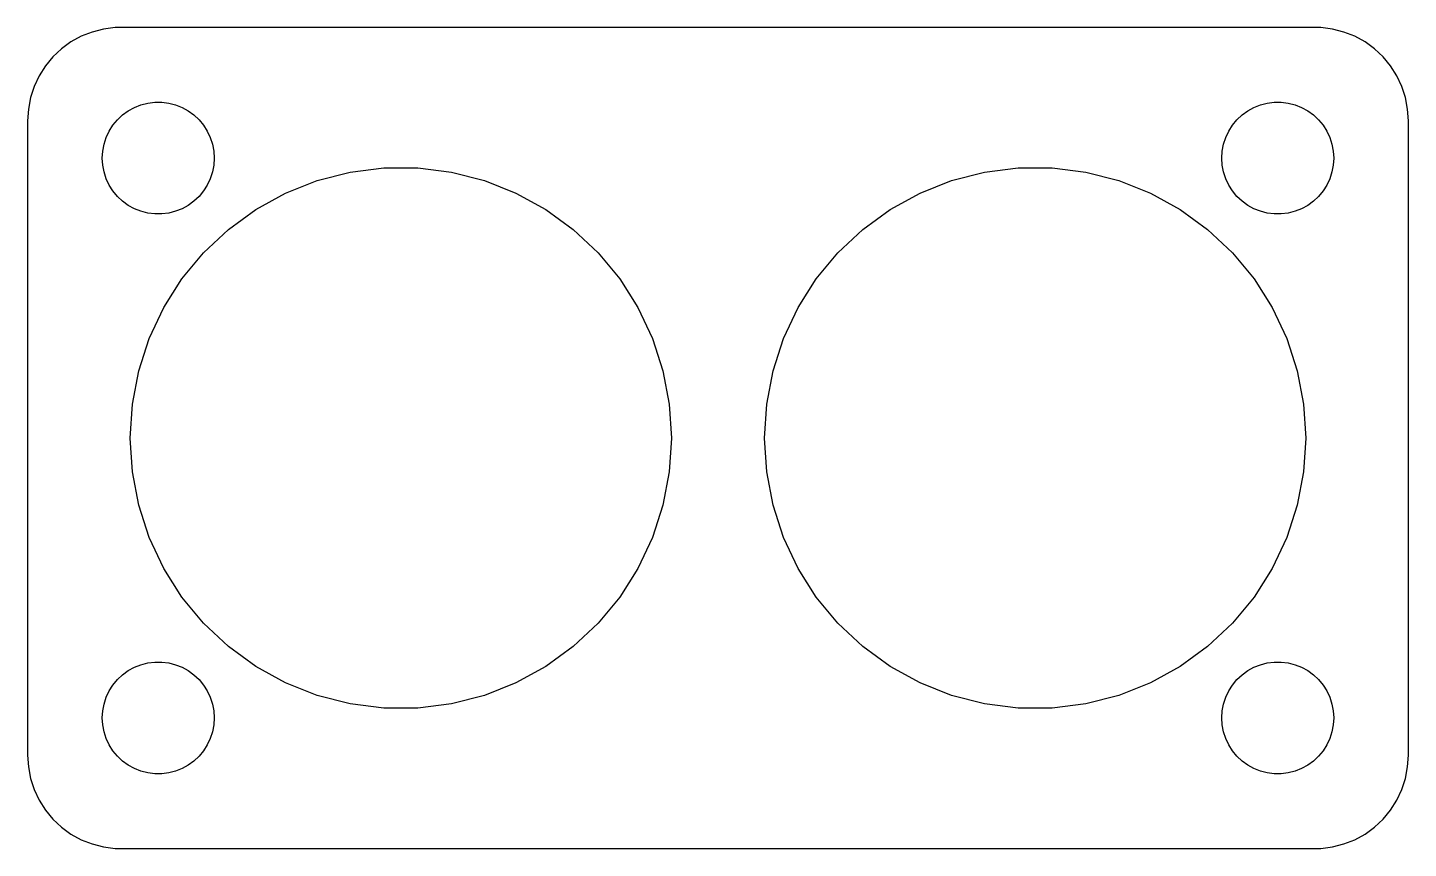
# Model space of a CAD drawing. Header units: metres. Extents: x -37 to 37, y 32 to 76.
import ezdxf

# ---------------------------------------------------------------- set-up
doc = ezdxf.new("R2010")
doc.units = ezdxf.units.M

msp = doc.modelspace()

# ---------------------------------------------------------------- linework, layer by layer
for p, q in [((-34.1289, 75.5241), (-34.6791, 75.2216)), ((-33.5451, 75.7553), (-34.1289, 75.5241)), ((-32.9369, 75.9114), (-33.5451, 75.7553)), ((-32.3139, 75.9901), (-32.9369, 75.9114)), ((32.3139, 75.9901), (-32.3139, 75.9901)), ((32.9369, 75.9114), (32.3139, 75.9901)), ((33.5451, 75.7553), (32.9369, 75.9114)), ((34.1289, 75.5241), (33.5451, 75.7553)), ((34.6791, 75.2216), (34.1289, 75.5241)), ((-35.1871, 74.8526), (-35.6448, 74.4227)), ((-34.6791, 75.2216), (-35.1871, 74.8526)), ((35.1871, 74.8526), (34.6791, 75.2216)), ((35.6448, 74.4227), (35.1871, 74.8526)), ((-35.6448, 74.4227), (-36.0451, 73.9389)), ((36.0451, 73.9389), (35.6448, 74.4227)), ((-36.3815, 73.4088), (-36.6489, 72.8406)), ((-36.0451, 73.9389), (-36.3815, 73.4088)), ((36.3815, 73.4088), (36.0451, 73.9389)), ((36.6489, 72.8406), (36.3815, 73.4088)), ((-36.6489, 72.8406), (-36.8429, 72.2434)), ((36.8429, 72.2434), (36.6489, 72.8406)), ((-36.8429, 72.2434), (-36.9606, 71.6267)), ((-31.2773, 71.7145), (-30.927, 71.8532)), ((-30.927, 71.8532), (-30.5621, 71.9469)), ((-30.5621, 71.9469), (-30.1884, 71.9941)), ((-30.1884, 71.9941), (-29.8116, 71.9941)), ((-29.8116, 71.9941), (-29.4379, 71.9469)), ((-29.4379, 71.9469), (-29.0729, 71.8532)), ((-29.0729, 71.8532), (-28.7227, 71.7145)), ((28.7227, 71.7145), (29.0729, 71.8532)), ((29.0729, 71.8532), (29.4379, 71.9469)), ((29.4379, 71.9469), (29.8116, 71.9941)), ((29.8116, 71.9941), (30.1884, 71.9941)), ((30.1884, 71.9941), (30.5621, 71.9469)), ((30.5621, 71.9469), (30.927, 71.8532)), ((30.927, 71.8532), (31.2773, 71.7145)), ((36.9606, 71.6267), (36.8429, 72.2434)), ((-36.9606, 71.6267), (-37, 71)), ((-32.427, 70.7634), (-32.1869, 71.0536)), ((-32.1869, 71.0536), (-31.9123, 71.3115)), ((-31.9123, 71.3115), (-31.6075, 71.533)), ((-31.6075, 71.533), (-31.2773, 71.7145)), ((-28.7227, 71.7145), (-28.3925, 71.533)), ((-28.3925, 71.533), (-28.0877, 71.3115)), ((-28.0877, 71.3115), (-27.8131, 71.0536)), ((-27.8131, 71.0536), (-27.5729, 70.7634)), ((27.5729, 70.7634), (27.8131, 71.0536)), ((27.8131, 71.0536), (28.0877, 71.3115)), ((28.0877, 71.3115), (28.3925, 71.533)), ((28.3925, 71.533), (28.7227, 71.7145)), ((31.2773, 71.7145), (31.6075, 71.533)), ((31.6075, 71.533), (31.9123, 71.3115)), ((31.9123, 71.3115), (32.1869, 71.0536)), ((32.1869, 71.0536), (32.427, 70.7634)), ((37, 71), (36.9606, 71.6267)), ((-37, 71), (-37, 37)), ((-32.7893, 70.1044), (-32.6289, 70.4453)), ((-32.6289, 70.4453), (-32.427, 70.7634)), ((-27.5729, 70.7634), (-27.3711, 70.4453)), ((-27.3711, 70.4453), (-27.2107, 70.1044)), ((27.2107, 70.1044), (27.3711, 70.4453)), ((27.3711, 70.4453), (27.5729, 70.7634)), ((32.427, 70.7634), (32.6289, 70.4453)), ((32.6289, 70.4453), (32.7893, 70.1044)), ((37, 37), (37, 71)), ((-32.9763, 69.376), (-32.9057, 69.7461)), ((-32.9057, 69.7461), (-32.7893, 70.1044)), ((-27.2107, 70.1044), (-27.0942, 69.7461)), ((-27.0942, 69.7461), (-27.0237, 69.376)), ((27.0237, 69.376), (27.0942, 69.7461)), ((27.0942, 69.7461), (27.2107, 70.1044)), ((32.7893, 70.1044), (32.9057, 69.7461)), ((32.9057, 69.7461), (32.9763, 69.376)), ((-33, 69), (-32.9763, 69.376)), ((-32.9763, 68.624), (-33, 69)), ((-27.0237, 69.376), (-27, 69)), ((-27, 69), (-27.0237, 68.624)), ((27, 69), (27.0237, 69.376)), ((27.0237, 68.624), (27, 69)), ((32.9763, 69.376), (33, 69)), ((33, 69), (32.9763, 68.624)), ((-32.9057, 68.2539), (-32.9763, 68.624)), ((-32.7893, 67.8956), (-32.9057, 68.2539)), ((-27.0942, 68.2539), (-27.2107, 67.8956)), ((-27.0237, 68.624), (-27.0942, 68.2539)), ((-21.4807, 67.7903), (-19.717, 68.2432)), ((-19.717, 68.2432), (-17.9105, 68.4714)), ((-17.9105, 68.4714), (-16.0895, 68.4714)), ((-16.0895, 68.4714), (-14.283, 68.2432)), ((-14.283, 68.2432), (-12.5192, 67.7903)), ((12.5192, 67.7903), (14.283, 68.2432)), ((14.283, 68.2432), (16.0895, 68.4714)), ((16.0895, 68.4714), (17.9105, 68.4714)), ((17.9105, 68.4714), (19.717, 68.2432)), ((19.717, 68.2432), (21.4807, 67.7903)), ((27.0942, 68.2539), (27.0237, 68.624)), ((27.2107, 67.8956), (27.0942, 68.2539)), ((32.9057, 68.2539), (32.7893, 67.8956)), ((32.9763, 68.624), (32.9057, 68.2539)), ((-32.6289, 67.5547), (-32.7893, 67.8956)), ((-32.427, 67.2366), (-32.6289, 67.5547)), ((-27.3711, 67.5547), (-27.5729, 67.2366)), ((-27.2107, 67.8956), (-27.3711, 67.5547)), ((-23.1738, 67.12), (-21.4807, 67.7903)), ((-12.5192, 67.7903), (-10.8262, 67.12)), ((10.8262, 67.12), (12.5192, 67.7903)), ((21.4807, 67.7903), (23.1738, 67.12)), ((27.3711, 67.5547), (27.2107, 67.8956)), ((27.5729, 67.2366), (27.3711, 67.5547)), ((32.6289, 67.5547), (32.427, 67.2366)), ((32.7893, 67.8956), (32.6289, 67.5547)), ((-32.1869, 66.9464), (-32.427, 67.2366)), ((-31.9123, 66.6884), (-32.1869, 66.9464)), ((-31.6075, 66.467), (-31.9123, 66.6884)), ((-28.0877, 66.6884), (-28.3925, 66.467)), ((-27.8131, 66.9464), (-28.0877, 66.6884)), ((-27.5729, 67.2366), (-27.8131, 66.9464)), ((-24.7695, 66.2428), (-23.1738, 67.12)), ((-10.8262, 67.12), (-9.2305, 66.2428)), ((9.2305, 66.2428), (10.8262, 67.12)), ((23.1738, 67.12), (24.7695, 66.2428)), ((27.8131, 66.9464), (27.5729, 67.2366)), ((28.0877, 66.6884), (27.8131, 66.9464)), ((28.3925, 66.467), (28.0877, 66.6884)), ((31.9123, 66.6884), (31.6075, 66.467)), ((32.1869, 66.9464), (31.9123, 66.6884)), ((32.427, 67.2366), (32.1869, 66.9464)), ((-31.2773, 66.2855), (-31.6075, 66.467)), ((-30.927, 66.1468), (-31.2773, 66.2855)), ((-30.5621, 66.0531), (-30.927, 66.1468)), ((-30.1884, 66.0059), (-30.5621, 66.0531)), ((-29.8116, 66.0059), (-30.1884, 66.0059)), ((-29.4379, 66.0531), (-29.8116, 66.0059)), ((-29.0729, 66.1468), (-29.4379, 66.0531)), ((-28.7227, 66.2855), (-29.0729, 66.1468)), ((-28.3925, 66.467), (-28.7227, 66.2855)), ((-26.2426, 65.1724), (-24.7695, 66.2428)), ((-9.2305, 66.2428), (-7.75734, 65.1724)), ((7.75734, 65.1724), (9.2305, 66.2428)), ((24.7695, 66.2428), (26.2426, 65.1724)), ((28.7227, 66.2855), (28.3925, 66.467)), ((29.0729, 66.1468), (28.7227, 66.2855)), ((29.4379, 66.0531), (29.0729, 66.1468)), ((29.8116, 66.0059), (29.4379, 66.0531)), ((30.1884, 66.0059), (29.8116, 66.0059)), ((30.5621, 66.0531), (30.1884, 66.0059)), ((30.927, 66.1468), (30.5621, 66.0531)), ((31.2773, 66.2855), (30.927, 66.1468)), ((31.6075, 66.467), (31.2773, 66.2855)), ((-27.57, 63.9259), (-26.2426, 65.1724)), ((-7.75734, 65.1724), (-6.42995, 63.9259)), ((6.42995, 63.9259), (7.75734, 65.1724)), ((26.2426, 65.1724), (27.57, 63.9259)), ((-28.7307, 62.5229), (-27.57, 63.9259)), ((-6.42995, 63.9259), (-5.26924, 62.5229)), ((5.26924, 62.5229), (6.42995, 63.9259)), ((27.57, 63.9259), (28.7307, 62.5229)), ((-29.7064, 60.9854), (-28.7307, 62.5229)), ((-5.26924, 62.5229), (-4.29355, 60.9854)), ((4.29355, 60.9854), (5.26924, 62.5229)), ((28.7307, 62.5229), (29.7064, 60.9854)), ((-30.4818, 59.3378), (-29.7064, 60.9854)), ((-4.29355, 60.9854), (-3.51823, 59.3378)), ((3.51823, 59.3378), (4.29355, 60.9854)), ((29.7064, 60.9854), (30.4818, 59.3378)), ((-31.0444, 57.606), (-30.4818, 59.3378)), ((-3.51823, 59.3378), (-2.95554, 57.606)), ((2.95554, 57.606), (3.51823, 59.3378)), ((30.4818, 59.3378), (31.0444, 57.606)), ((-31.3857, 55.8173), (-31.0444, 57.606)), ((-2.95554, 57.606), (-2.61433, 55.8173)), ((2.61433, 55.8173), (2.95554, 57.606)), ((31.0444, 57.606), (31.3857, 55.8173)), ((-31.5, 54), (-31.3857, 55.8173)), ((-2.61433, 55.8173), (-2.5, 54)), ((2.5, 54), (2.61433, 55.8173)), ((31.3857, 55.8173), (31.5, 54)), ((-31.3857, 52.1827), (-31.5, 54)), ((-2.5, 54), (-2.61433, 52.1827)), ((2.61433, 52.1827), (2.5, 54)), ((31.5, 54), (31.3857, 52.1827)), ((-31.0444, 50.394), (-31.3857, 52.1827)), ((-2.61433, 52.1827), (-2.95554, 50.394)), ((2.95554, 50.394), (2.61433, 52.1827)), ((31.3857, 52.1827), (31.0444, 50.394)), ((-30.4818, 48.6622), (-31.0444, 50.394)), ((-2.95554, 50.394), (-3.51823, 48.6622)), ((3.51823, 48.6622), (2.95554, 50.394)), ((31.0444, 50.394), (30.4818, 48.6622)), ((-29.7064, 47.0146), (-30.4818, 48.6622)), ((-3.51823, 48.6622), (-4.29355, 47.0146)), ((4.29355, 47.0146), (3.51823, 48.6622)), ((30.4818, 48.6622), (29.7064, 47.0146)), ((-28.7307, 45.4771), (-29.7064, 47.0146)), ((-4.29355, 47.0146), (-5.26924, 45.4771)), ((5.26924, 45.4771), (4.29355, 47.0146)), ((29.7064, 47.0146), (28.7307, 45.4771)), ((-27.57, 44.0741), (-28.7307, 45.4771)), ((-5.26924, 45.4771), (-6.42995, 44.0741)), ((6.42995, 44.0741), (5.26924, 45.4771)), ((28.7307, 45.4771), (27.57, 44.0741)), ((-26.2426, 42.8276), (-27.57, 44.0741)), ((-6.42995, 44.0741), (-7.75734, 42.8276)), ((7.75734, 42.8276), (6.42995, 44.0741)), ((27.57, 44.0741), (26.2426, 42.8276)), ((-24.7695, 41.7572), (-26.2426, 42.8276)), ((-7.75734, 42.8276), (-9.2305, 41.7572)), ((9.2305, 41.7572), (7.75734, 42.8276)), ((26.2426, 42.8276), (24.7695, 41.7572)), ((-31.9123, 41.3116), (-31.6075, 41.533)), ((-31.6075, 41.533), (-31.2773, 41.7145)), ((-31.2773, 41.7145), (-30.927, 41.8532)), ((-30.927, 41.8532), (-30.5621, 41.9469)), ((-30.5621, 41.9469), (-30.1884, 41.9941)), ((-30.1884, 41.9941), (-29.8116, 41.9941)), ((-29.8116, 41.9941), (-29.4379, 41.9469)), ((-29.4379, 41.9469), (-29.0729, 41.8532)), ((-29.0729, 41.8532), (-28.7227, 41.7145)), ((-28.7227, 41.7145), (-28.3925, 41.533)), ((-28.3925, 41.533), (-28.0877, 41.3116)), ((-23.1738, 40.88), (-24.7695, 41.7572)), ((-9.2305, 41.7572), (-10.8262, 40.88)), ((10.8262, 40.88), (9.2305, 41.7572)), ((24.7695, 41.7572), (23.1738, 40.88)), ((28.0877, 41.3116), (28.3925, 41.533)), ((28.3925, 41.533), (28.7227, 41.7145)), ((28.7227, 41.7145), (29.0729, 41.8532)), ((29.0729, 41.8532), (29.4379, 41.9469)), ((29.4379, 41.9469), (29.8116, 41.9941)), ((29.8116, 41.9941), (30.1884, 41.9941)), ((30.1884, 41.9941), (30.5621, 41.9469)), ((30.5621, 41.9469), (30.927, 41.8532)), ((30.927, 41.8532), (31.2773, 41.7145)), ((31.2773, 41.7145), (31.6075, 41.533)), ((31.6075, 41.533), (31.9123, 41.3116)), ((-32.6289, 40.4453), (-32.427, 40.7634)), ((-32.427, 40.7634), (-32.1869, 41.0536)), ((-32.1869, 41.0536), (-31.9123, 41.3116)), ((-28.0877, 41.3116), (-27.8131, 41.0536)), ((-27.8131, 41.0536), (-27.5729, 40.7634)), ((-27.5729, 40.7634), (-27.3711, 40.4453)), ((-21.4807, 40.2097), (-23.1738, 40.88)), ((-10.8262, 40.88), (-12.5192, 40.2097)), ((12.5192, 40.2097), (10.8262, 40.88)), ((23.1738, 40.88), (21.4807, 40.2097)), ((27.3711, 40.4453), (27.5729, 40.7634)), ((27.5729, 40.7634), (27.8131, 41.0536)), ((27.8131, 41.0536), (28.0877, 41.3116)), ((31.9123, 41.3116), (32.1869, 41.0536)), ((32.1869, 41.0536), (32.427, 40.7634)), ((32.427, 40.7634), (32.6289, 40.4453)), ((-32.9057, 39.7461), (-32.7893, 40.1044)), ((-32.7893, 40.1044), (-32.6289, 40.4453)), ((-27.3711, 40.4453), (-27.2107, 40.1044)), ((-27.2107, 40.1044), (-27.0942, 39.7461)), ((-19.717, 39.7568), (-21.4807, 40.2097)), ((-12.5192, 40.2097), (-14.283, 39.7568)), ((14.283, 39.7568), (12.5192, 40.2097)), ((21.4807, 40.2097), (19.717, 39.7568)), ((27.0942, 39.7461), (27.2107, 40.1044)), ((27.2107, 40.1044), (27.3711, 40.4453)), ((32.6289, 40.4453), (32.7893, 40.1044)), ((32.7893, 40.1044), (32.9057, 39.7461)), ((-33, 39), (-32.9763, 39.376)), ((-32.9763, 39.376), (-32.9057, 39.7461)), ((-27.0942, 39.7461), (-27.0237, 39.376)), ((-27.0237, 39.376), (-27, 39)), ((-17.9105, 39.5286), (-19.717, 39.7568)), ((-16.0895, 39.5286), (-17.9105, 39.5286)), ((-14.283, 39.7568), (-16.0895, 39.5286)), ((16.0895, 39.5286), (14.283, 39.7568)), ((17.9105, 39.5286), (16.0895, 39.5286)), ((19.717, 39.7568), (17.9105, 39.5286)), ((27, 39), (27.0237, 39.376)), ((27.0237, 39.376), (27.0942, 39.7461)), ((32.9057, 39.7461), (32.9763, 39.376)), ((32.9763, 39.376), (33, 39)), ((-32.9763, 38.624), (-33, 39)), ((-32.9057, 38.2539), (-32.9763, 38.624)), ((-27.0237, 38.624), (-27.0942, 38.2539)), ((-27, 39), (-27.0237, 38.624)), ((27.0237, 38.624), (27, 39)), ((27.0942, 38.2539), (27.0237, 38.624)), ((32.9763, 38.624), (32.9057, 38.2539)), ((33, 39), (32.9763, 38.624)), ((-32.7893, 37.8956), (-32.9057, 38.2539)), ((-32.6289, 37.5547), (-32.7893, 37.8956)), ((-27.2107, 37.8956), (-27.3711, 37.5547)), ((-27.0942, 38.2539), (-27.2107, 37.8956)), ((27.2107, 37.8956), (27.0942, 38.2539)), ((27.3711, 37.5547), (27.2107, 37.8956)), ((32.7893, 37.8956), (32.6289, 37.5547)), ((32.9057, 38.2539), (32.7893, 37.8956)), ((-37, 37), (-36.9606, 36.3733)), ((-32.427, 37.2366), (-32.6289, 37.5547)), ((-32.1869, 36.9464), (-32.427, 37.2366)), ((-27.5729, 37.2366), (-27.8131, 36.9464)), ((-27.3711, 37.5547), (-27.5729, 37.2366)), ((27.5729, 37.2366), (27.3711, 37.5547)), ((27.8131, 36.9464), (27.5729, 37.2366)), ((32.427, 37.2366), (32.1869, 36.9464)), ((32.6289, 37.5547), (32.427, 37.2366)), ((36.9606, 36.3733), (37, 37)), ((-36.9606, 36.3733), (-36.8429, 35.7566)), ((-31.9123, 36.6885), (-32.1869, 36.9464)), ((-31.6075, 36.467), (-31.9123, 36.6885)), ((-31.2773, 36.2855), (-31.6075, 36.467)), ((-30.927, 36.1468), (-31.2773, 36.2855)), ((-28.7227, 36.2855), (-29.0729, 36.1468)), ((-28.3925, 36.467), (-28.7227, 36.2855)), ((-28.0877, 36.6885), (-28.3925, 36.467)), ((-27.8131, 36.9464), (-28.0877, 36.6885)), ((28.0877, 36.6885), (27.8131, 36.9464)), ((28.3925, 36.467), (28.0877, 36.6885)), ((28.7227, 36.2855), (28.3925, 36.467)), ((29.0729, 36.1468), (28.7227, 36.2855)), ((31.2773, 36.2855), (30.927, 36.1468)), ((31.6075, 36.467), (31.2773, 36.2855)), ((31.9123, 36.6885), (31.6075, 36.467)), ((32.1869, 36.9464), (31.9123, 36.6885)), ((36.8429, 35.7566), (36.9606, 36.3733)), ((-36.8429, 35.7566), (-36.6489, 35.1594)), ((-30.5621, 36.0531), (-30.927, 36.1468)), ((-30.1884, 36.0059), (-30.5621, 36.0531)), ((-29.8116, 36.0059), (-30.1884, 36.0059)), ((-29.4379, 36.0531), (-29.8116, 36.0059)), ((-29.0729, 36.1468), (-29.4379, 36.0531)), ((29.4379, 36.0531), (29.0729, 36.1468)), ((29.8116, 36.0059), (29.4379, 36.0531)), ((30.1884, 36.0059), (29.8116, 36.0059)), ((30.5621, 36.0531), (30.1884, 36.0059)), ((30.927, 36.1468), (30.5621, 36.0531)), ((36.6489, 35.1594), (36.8429, 35.7566)), ((-36.6489, 35.1594), (-36.3815, 34.5912)), ((36.3815, 34.5912), (36.6489, 35.1594)), ((-36.3815, 34.5912), (-36.0451, 34.0611)), ((-36.0451, 34.0611), (-35.6448, 33.5773)), ((35.6448, 33.5773), (36.0451, 34.0611)), ((36.0451, 34.0611), (36.3815, 34.5912)), ((-35.6448, 33.5773), (-35.1871, 33.1474)), ((35.1871, 33.1474), (35.6448, 33.5773)), ((-35.1871, 33.1474), (-34.6791, 32.7784)), ((-34.6791, 32.7784), (-34.1289, 32.4759)), ((34.1289, 32.4759), (34.6791, 32.7784)), ((34.6791, 32.7784), (35.1871, 33.1474)), ((-34.1289, 32.4759), (-33.5451, 32.2447)), ((-33.5451, 32.2447), (-32.9369, 32.0886)), ((-32.9369, 32.0886), (-32.3139, 32.0099)), ((-32.3139, 32.0099), (32.3139, 32.0099)), ((32.3139, 32.0099), (32.9369, 32.0886)), ((32.9369, 32.0886), (33.5451, 32.2447)), ((33.5451, 32.2447), (34.1289, 32.4759))]:
    msp.add_line(p, q)

doc.saveas('drawing.dxf')
